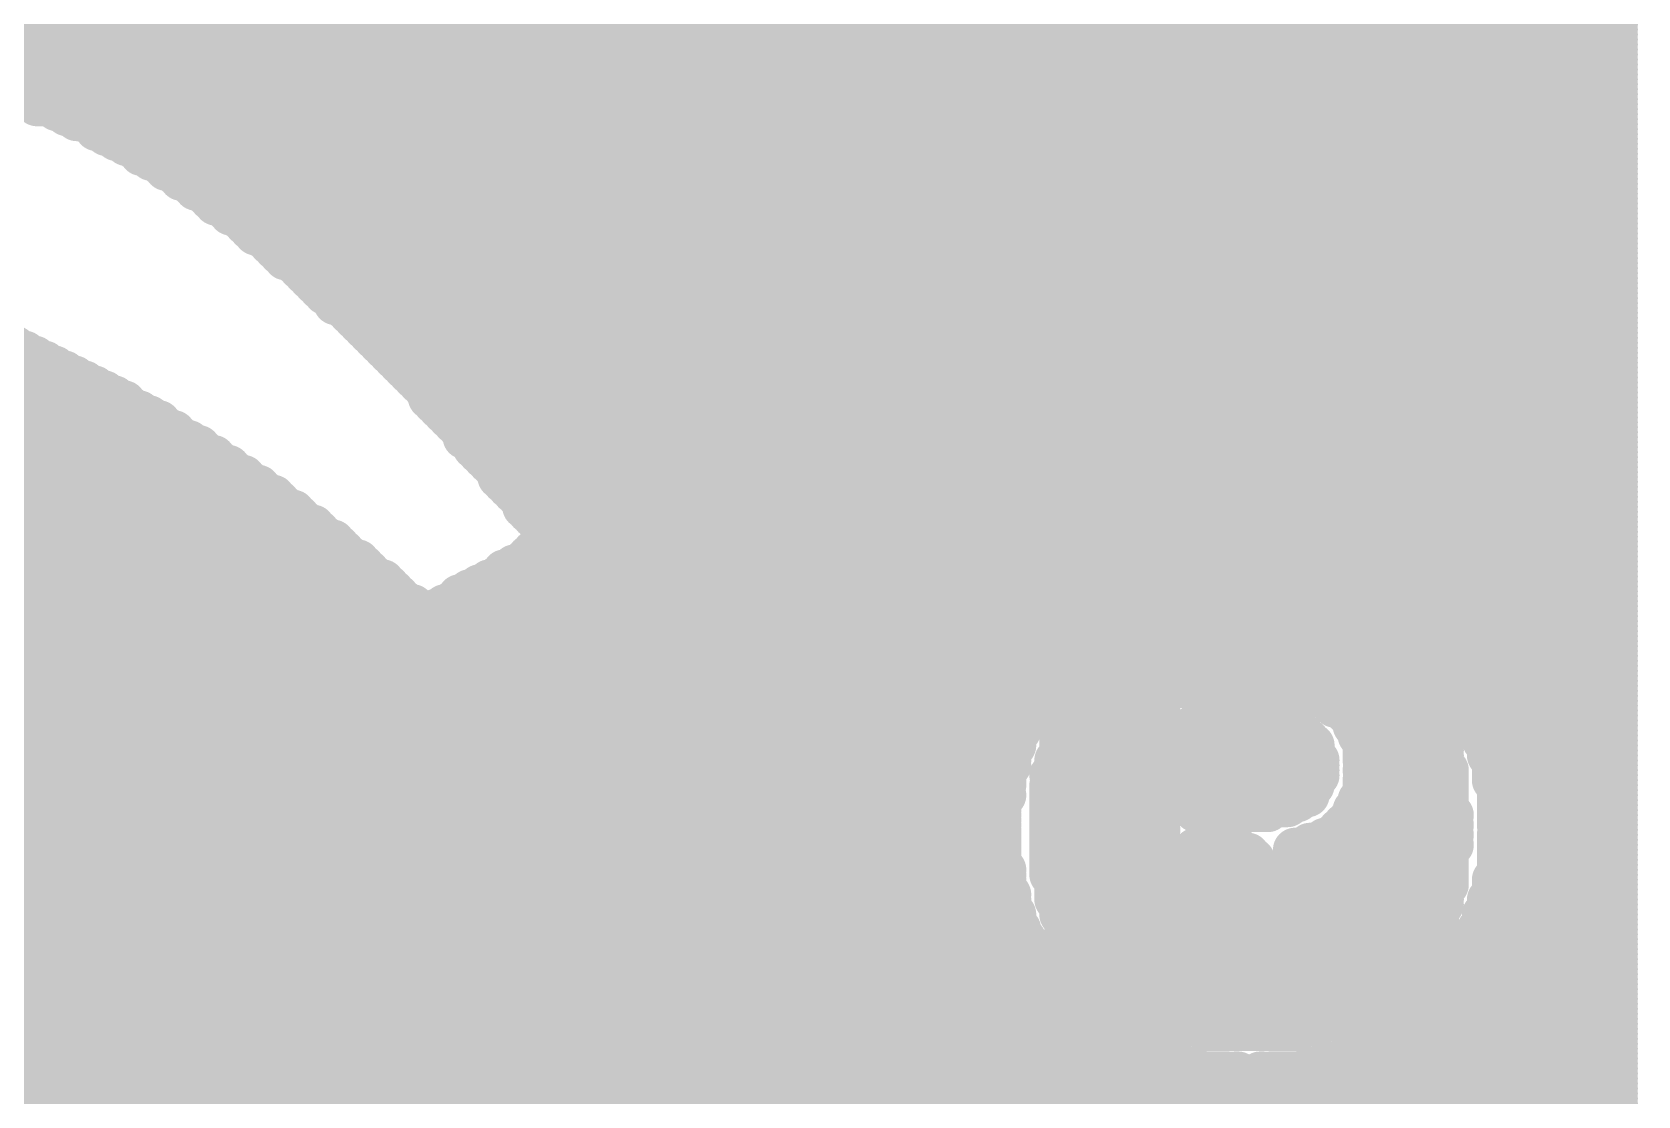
# Model space of a CAD drawing. Extents: x -305 to 3505, y -905 to 3905.
# Drawn here: x 2474.9 to 2547.6, y 2428.4 to 2476.6 of the extents above; entities that cross this region are included whole.
import ezdxf

# ---------------------------------------------------------------- set-up
doc = ezdxf.new("R2010")
doc.units = 0
doc.layers.add('2D_LINE_26', color=1, linetype='CONTINUOUS')

# ---------------------------------------------------------------- blocks, each defined once
blk = doc.blocks.new('SMOOTH_2')
at = {"const_width": 1}
blk.add_lwpolyline([(-0.5, 0, 1), (0.5, 0, 1)], format="xyb", close=True, dxfattribs=at)
blk = doc.blocks.new('DRAWING_23')
at = {"layer": '2D_LINE_26', "const_width": 2}
for points in [[(89.775, 145.35), (189.562, 145.35)], [(89.775, 145.125), (189.562, 145.125)], [(89.775, 144.9), (189.562, 144.9)], [(89.775, 144.675), (189.562, 144.675)], [(89.775, 144.45), (189.562, 144.45)], [(89.775, 144.225), (189.562, 144.225)], [(89.775, 144), (189.562, 144)], [(89.775, 143.775), (189.562, 143.775)], [(89.775, 143.55), (189.562, 143.55)], [(89.775, 143.1), (189.562, 143.1)], [(90, 143.325), (189.562, 143.325)], [(90, 142.875), (189.562, 142.875)], [(90, 142.65), (189.562, 142.65)], [(90, 142.425), (189.562, 142.425)], [(90, 142.2), (189.562, 142.2)], [(90, 141.975), (189.562, 141.975)], [(90, 141.75), (189.562, 141.75)], [(90, 141.525), (189.562, 141.525)], [(118.125, 141.3), (189.562, 141.3)], [(119.025, 141.075), (189.562, 141.075)], [(119.475, 140.85), (189.562, 140.85)], [(119.925, 140.625), (189.562, 140.625)], [(120.6, 140.4), (189.562, 140.4)], [(120.825, 140.175), (189.562, 140.175)], [(121.275, 139.95), (189.562, 139.95)], [(121.725, 139.725), (189.562, 139.725)], [(122.175, 139.5), (189.562, 139.5)], [(122.625, 139.275), (189.562, 139.275)], [(122.85, 139.05), (189.562, 139.05)], [(123.3, 138.825), (189.562, 138.825)], [(123.75, 138.6), (189.562, 138.6)], [(123.975, 138.375), (189.562, 138.375)], [(124.425, 138.15), (189.562, 138.15)], [(124.65, 137.925), (189.562, 137.925)], [(125.1, 137.7), (189.562, 137.7)], [(125.325, 137.475), (189.562, 137.475)], [(125.775, 137.25), (189.562, 137.25)], [(126, 137.025), (189.562, 137.025)], [(126.225, 136.8), (189.562, 136.8)], [(126.675, 136.575), (189.562, 136.575)], [(126.9, 136.35), (189.562, 136.35)], [(127.35, 136.125), (189.562, 136.125)], [(127.575, 135.9), (189.562, 135.9)], [(127.8, 135.675), (189.562, 135.675)], [(128.025, 135.45), (189.562, 135.45)], [(128.475, 135.225), (189.562, 135.225)], [(128.7, 135), (189.562, 135)], [(128.925, 134.775), (189.562, 134.775)], [(129.15, 134.55), (189.562, 134.55)], [(129.375, 134.325), (189.562, 134.325)], [(129.825, 134.1), (189.562, 134.1)], [(130.05, 133.875), (189.562, 133.875)], [(130.275, 133.65), (189.562, 133.65)], [(130.5, 133.425), (189.562, 133.425)], [(130.725, 133.2), (189.562, 133.2)], [(130.95, 132.975), (189.562, 132.975)], [(131.175, 132.75), (189.562, 132.75)], [(131.625, 132.525), (189.562, 132.525)], [(131.625, 132.3), (189.562, 132.3)], [(132.075, 132.075), (189.562, 132.075)], [(132.3, 131.85), (189.562, 131.85)], [(132.525, 131.625), (189.562, 131.625)], [(132.75, 131.4), (189.562, 131.4)], [(132.975, 131.175), (189.562, 131.175)], [(133.2, 130.95), (189.562, 130.95)], [(133.425, 130.725), (189.562, 130.725)], [(95.625, 130.275), (117.112, 130.275)], [(95.85, 130.05), (117.562, 130.05)], [(96.075, 129.825), (118.012, 129.825)], [(133.65, 130.5), (189.562, 130.5)], [(133.875, 130.275), (189.562, 130.275)], [(134.1, 130.05), (189.562, 130.05)], [(134.325, 129.825), (189.562, 129.825)], [(96.3, 129.6), (118.462, 129.6)], [(96.525, 129.375), (118.912, 129.375)], [(96.75, 129.15), (119.362, 129.15)], [(134.55, 129.6), (189.562, 129.6)], [(134.775, 129.375), (189.562, 129.375)], [(135, 129.15), (189.562, 129.15)], [(96.975, 128.925), (119.812, 128.925)], [(96.975, 128.7), (120.262, 128.7)], [(97.2, 128.475), (120.712, 128.475)], [(135.225, 128.925), (189.562, 128.925)], [(135.45, 128.7), (189.562, 128.7)], [(135.675, 128.475), (189.562, 128.475)], [(97.425, 128.25), (121.162, 128.25)], [(97.65, 128.025), (121.612, 128.025)], [(97.875, 127.8), (122.062, 127.8)], [(135.9, 128.25), (189.562, 128.25)], [(135.9, 128.025), (189.562, 128.025)], [(136.125, 127.8), (189.562, 127.8)], [(97.875, 127.575), (122.288, 127.575)], [(98.1, 127.35), (122.738, 127.35)], [(98.325, 127.125), (123.188, 127.125)], [(98.55, 126.9), (123.638, 126.9)], [(136.35, 127.575), (189.562, 127.575)], [(136.575, 127.35), (189.562, 127.35)], [(136.8, 127.125), (189.562, 127.125)], [(137.025, 126.9), (189.562, 126.9)], [(98.55, 126.675), (123.862, 126.675)], [(98.775, 126.45), (124.312, 126.45)], [(99, 126.225), (124.538, 126.225)], [(137.25, 126.675), (189.562, 126.675)], [(137.475, 126.45), (189.562, 126.45)], [(137.475, 126.225), (189.562, 126.225)], [(99.225, 126), (124.988, 126)], [(99.225, 125.775), (125.438, 125.775)], [(99.45, 125.55), (125.662, 125.55)], [(137.925, 126), (189.562, 126)], [(137.925, 125.775), (189.562, 125.775)], [(138.15, 125.55), (189.562, 125.55)], [(99.675, 125.325), (126.112, 125.325)], [(99.675, 125.1), (126.338, 125.1)], [(99.9, 124.875), (126.788, 124.875)], [(138.375, 125.325), (189.562, 125.325)], [(138.6, 125.1), (189.562, 125.1)], [(138.825, 124.875), (189.562, 124.875)], [(100.125, 124.65), (127.012, 124.65)], [(100.125, 124.425), (127.462, 124.425)], [(100.35, 124.2), (127.688, 124.2)], [(139.05, 124.65), (189.562, 124.65)], [(139.05, 124.425), (189.562, 124.425)], [(139.275, 124.2), (189.562, 124.2)], [(100.35, 123.975), (128.138, 123.975)], [(100.575, 123.75), (128.362, 123.75)], [(100.8, 123.525), (128.812, 123.525)], [(100.8, 123.3), (129.038, 123.3)], [(139.5, 123.975), (189.562, 123.975)], [(139.725, 123.75), (189.562, 123.75)], [(139.95, 123.525), (189.562, 123.525)], [(140.175, 123.3), (189.562, 123.3)], [(101.025, 123.075), (129.262, 123.075)], [(101.25, 122.85), (129.712, 122.85)], [(101.25, 122.625), (129.938, 122.625)], [(140.175, 123.075), (189.562, 123.075)], [(140.4, 122.85), (189.562, 122.85)], [(140.625, 122.625), (189.562, 122.625)], [(101.475, 122.4), (130.162, 122.4)], [(101.475, 122.175), (130.612, 122.175)], [(101.7, 121.95), (130.838, 121.95)], [(140.85, 122.4), (189.562, 122.4)], [(141.075, 122.175), (189.562, 122.175)], [(141.075, 121.95), (189.562, 121.95)], [(101.925, 121.725), (131.062, 121.725)], [(101.925, 121.5), (131.512, 121.5)], [(102.15, 121.275), (131.738, 121.275)], [(141.075, 121.275), (189.562, 121.275)], [(141.3, 121.725), (189.562, 121.725)], [(141.3, 121.5), (189.562, 121.5)], [(102.15, 121.05), (131.962, 121.05)], [(102.375, 120.825), (132.188, 120.825)], [(102.375, 120.6), (132.638, 120.6)], [(102.6, 120.375), (132.862, 120.375)], [(139.725, 120.375), (189.562, 120.375)], [(140.175, 120.6), (189.562, 120.6)], [(140.4, 120.825), (189.562, 120.825)], [(140.625, 121.05), (189.562, 121.05)], [(102.825, 120.15), (133.088, 120.15)], [(102.825, 119.925), (133.312, 119.925)], [(103.05, 119.7), (133.762, 119.7)], [(138.6, 119.7), (189.562, 119.7)], [(139.05, 119.925), (189.562, 119.925)], [(139.275, 120.15), (189.562, 120.15)], [(103.05, 119.475), (133.988, 119.475)], [(103.275, 119.25), (134.212, 119.25)], [(103.275, 119.025), (134.438, 119.025)], [(137.25, 119.025), (169.762, 119.025)], [(137.7, 119.25), (170.662, 119.25)], [(138.15, 119.475), (172.462, 119.475)], [(172.8, 119.475), (172.912, 119.475)], [(173.25, 119.475), (189.562, 119.475)], [(175.5, 119.25), (189.562, 119.25)], [(176.4, 119.025), (189.562, 119.025)], [(103.5, 118.8), (134.662, 118.8)], [(103.5, 118.575), (135.112, 118.575)], [(103.725, 118.35), (135.338, 118.35)], [(136.125, 118.35), (167.962, 118.35)], [(136.575, 118.575), (168.412, 118.575)], [(137.025, 118.8), (169.088, 118.8)], [(177.075, 118.8), (189.562, 118.8)], [(177.75, 118.575), (189.562, 118.575)], [(178.2, 118.35), (189.562, 118.35)], [(103.725, 118.125), (167.512, 118.125)], [(103.95, 117.9), (167.062, 117.9)], [(103.95, 117.675), (166.612, 117.675)], [(104.175, 117.45), (166.388, 117.45)], [(170.325, 117.45), (175.838, 117.45)], [(171.45, 117.675), (171.562, 117.675)], [(171.9, 117.675), (172.012, 117.675)], [(172.35, 117.675), (173.812, 117.675)], [(174.15, 117.675), (174.262, 117.675)], [(174.6, 117.675), (174.712, 117.675)], [(178.65, 118.125), (189.562, 118.125)], [(179.1, 117.9), (189.562, 117.9)], [(179.325, 117.675), (189.562, 117.675)], [(179.775, 117.45), (189.562, 117.45)], [(104.4, 117.225), (166.162, 117.225)], [(104.4, 117), (165.712, 117)], [(104.625, 116.775), (165.488, 116.775)], [(168.075, 116.775), (177.862, 116.775)], [(168.525, 117), (177.412, 117)], [(169.2, 117.225), (176.738, 117.225)], [(180, 117.225), (189.562, 117.225)], [(180.225, 117), (189.562, 117)], [(180.675, 116.775), (189.562, 116.775)], [(104.625, 116.55), (165.262, 116.55)], [(104.85, 116.325), (164.812, 116.325)], [(104.85, 116.1), (164.588, 116.1)], [(166.95, 116.1), (178.988, 116.1)], [(167.4, 116.325), (178.762, 116.325)], [(167.625, 116.55), (178.312, 116.55)], [(180.9, 116.55), (189.562, 116.55)], [(181.125, 116.325), (189.562, 116.325)], [(181.35, 116.1), (189.562, 116.1)], [(105.075, 115.875), (164.362, 115.875)], [(105.075, 115.65), (164.138, 115.65)], [(105.3, 115.425), (164.138, 115.425)], [(166.05, 115.425), (179.888, 115.425)], [(166.5, 115.65), (179.662, 115.65)], [(166.725, 115.875), (179.212, 115.875)], [(181.575, 115.875), (189.562, 115.875)], [(181.8, 115.65), (189.562, 115.65)], [(182.025, 115.425), (189.562, 115.425)], [(105.3, 115.2), (163.912, 115.2)], [(105.3, 114.975), (163.688, 114.975)], [(105.525, 114.75), (163.462, 114.75)], [(165.6, 114.75), (168.862, 114.75)], [(165.825, 114.975), (180.112, 114.975)], [(166.05, 115.2), (180.112, 115.2)], [(174.6, 114.75), (174.712, 114.75)], [(175.05, 114.75), (180.338, 114.75)], [(182.025, 115.2), (189.562, 115.2)], [(182.25, 114.975), (189.562, 114.975)], [(182.475, 114.75), (189.562, 114.75)], [(105.525, 114.525), (163.462, 114.525)], [(105.75, 114.3), (163.238, 114.3)], [(105.75, 114.075), (163.012, 114.075)], [(105.975, 113.85), (163.012, 113.85)], [(165.15, 114.075), (168.638, 114.075)], [(165.15, 113.85), (168.862, 113.85)], [(165.375, 114.525), (168.638, 114.525)], [(165.375, 114.3), (168.862, 114.3)], [(175.95, 114.525), (180.562, 114.525)], [(176.625, 114.3), (180.788, 114.3)], [(176.85, 114.075), (180.788, 114.075)], [(177.3, 113.85), (181.012, 113.85)], [(182.7, 114.525), (189.562, 114.525)], [(182.7, 114.3), (189.562, 114.3)], [(182.925, 114.075), (189.562, 114.075)], [(182.925, 113.85), (189.562, 113.85)], [(105.975, 113.625), (162.788, 113.625)], [(106.2, 113.4), (162.788, 113.4)], [(106.2, 113.175), (162.562, 113.175)], [(164.7, 113.175), (168.638, 113.175)], [(164.925, 113.625), (168.638, 113.625)], [(164.925, 113.4), (168.862, 113.4)], [(170.55, 113.175), (174.262, 113.175)], [(177.525, 113.625), (181.012, 113.625)], [(177.75, 113.4), (181.238, 113.4)], [(177.75, 113.175), (181.238, 113.175)], [(183.15, 113.625), (189.562, 113.625)], [(183.15, 113.4), (189.562, 113.4)], [(183.375, 113.175), (189.562, 113.175)], [(106.425, 112.95), (162.562, 112.95)], [(106.425, 112.725), (162.338, 112.725)], [(106.65, 112.5), (162.338, 112.5)], [(164.475, 112.725), (168.638, 112.725)], [(164.475, 112.5), (168.862, 112.5)], [(164.7, 112.95), (168.862, 112.95)], [(170.55, 112.95), (175.162, 112.95)], [(170.55, 112.725), (175.388, 112.725)], [(170.55, 112.5), (175.612, 112.5)], [(177.975, 112.95), (181.238, 112.95)], [(177.975, 112.725), (181.462, 112.725)], [(178.2, 112.5), (181.462, 112.5)], [(183.375, 112.95), (189.562, 112.95)], [(183.6, 112.725), (189.562, 112.725)], [(183.6, 112.5), (189.562, 112.5)], [(106.65, 112.275), (162.338, 112.275)], [(106.875, 112.05), (162.112, 112.05)], [(106.875, 111.825), (162.112, 111.825)], [(164.475, 112.275), (168.638, 112.275)], [(164.475, 112.05), (168.862, 112.05)], [(164.475, 111.825), (168.638, 111.825)], [(170.55, 112.275), (175.838, 112.275)], [(170.55, 112.05), (175.838, 112.05)], [(170.55, 111.825), (175.838, 111.825)], [(178.2, 112.275), (181.462, 112.275)], [(178.2, 112.05), (181.688, 112.05)], [(178.2, 111.825), (181.688, 111.825)], [(183.825, 112.275), (189.562, 112.275)], [(183.825, 112.05), (189.562, 112.05)], [(183.825, 111.825), (189.562, 111.825)], [(107.1, 111.6), (162.112, 111.6)], [(107.1, 111.375), (162.112, 111.375)], [(107.1, 111.15), (161.888, 111.15)], [(107.325, 110.925), (161.888, 110.925)], [(164.025, 110.925), (168.638, 110.925)], [(164.25, 111.6), (168.862, 111.6)], [(164.25, 111.375), (168.638, 111.375)], [(164.25, 111.15), (168.862, 111.15)], [(170.55, 111.6), (176.062, 111.6)], [(170.55, 111.375), (176.062, 111.375)], [(170.55, 111.15), (176.062, 111.15)], [(170.55, 110.925), (176.062, 110.925)], [(178.2, 111.6), (181.688, 111.6)], [(178.2, 111.15), (181.912, 111.15)], [(178.425, 111.375), (181.688, 111.375)], [(178.425, 110.925), (181.912, 110.925)], [(184.05, 111.6), (189.562, 111.6)], [(184.05, 111.375), (189.562, 111.375)], [(184.05, 111.15), (189.562, 111.15)], [(184.05, 110.925), (189.562, 110.925)], [(107.325, 110.7), (161.888, 110.7)], [(107.55, 110.475), (161.888, 110.475)], [(107.55, 110.25), (161.662, 110.25)], [(164.025, 110.475), (168.638, 110.475)], [(164.025, 110.25), (168.862, 110.25)], [(164.25, 110.7), (168.862, 110.7)], [(170.55, 110.7), (175.838, 110.7)], [(170.55, 110.475), (175.838, 110.475)], [(170.55, 110.25), (175.612, 110.25)], [(178.2, 110.7), (181.912, 110.7)], [(178.2, 110.475), (181.912, 110.475)], [(178.2, 110.25), (181.912, 110.25)], [(184.05, 110.7), (189.562, 110.7)], [(184.275, 110.475), (189.562, 110.475)], [(184.275, 110.25), (189.562, 110.25)], [(107.775, 110.025), (161.888, 110.025)], [(107.775, 109.8), (161.662, 109.8)], [(108, 109.575), (161.662, 109.575)], [(164.025, 110.025), (168.638, 110.025)], [(164.025, 109.8), (168.862, 109.8)], [(164.025, 109.575), (168.638, 109.575)], [(170.55, 110.025), (175.612, 110.025)], [(170.55, 109.8), (175.162, 109.8)], [(170.55, 109.575), (174.712, 109.575)], [(177.975, 109.8), (181.912, 109.8)], [(177.975, 109.575), (181.912, 109.575)], [(178.2, 110.025), (181.912, 110.025)], [(184.275, 110.025), (189.562, 110.025)], [(184.275, 109.8), (189.562, 109.8)], [(184.275, 109.575), (189.562, 109.575)], [(108, 109.35), (161.662, 109.35)], [(108, 109.125), (161.662, 109.125)], [(108.225, 108.9), (161.662, 108.9)], [(164.025, 109.35), (168.862, 109.35)], [(164.025, 109.125), (168.638, 109.125)], [(164.025, 108.9), (168.862, 108.9)], [(170.55, 109.35), (173.812, 109.35)], [(177.525, 108.9), (181.912, 108.9)], [(177.75, 109.35), (181.912, 109.35)], [(177.75, 109.125), (182.138, 109.125)], [(184.275, 109.35), (189.562, 109.35)], [(184.275, 109.125), (189.562, 109.125)], [(184.275, 108.9), (189.562, 108.9)], [(108.225, 108.675), (161.662, 108.675)], [(108.45, 108.45), (161.662, 108.45)], [(108.45, 108.225), (161.662, 108.225)], [(108.675, 108), (161.662, 108)], [(164.025, 108.675), (168.638, 108.675)], [(164.025, 108.45), (168.862, 108.45)], [(164.025, 108.225), (168.638, 108.225)], [(164.025, 108), (168.862, 108)], [(176.4, 108), (181.912, 108)], [(176.85, 108.225), (182.138, 108.225)], [(177.075, 108.45), (181.912, 108.45)], [(177.3, 108.675), (182.138, 108.675)], [(184.275, 108.675), (189.562, 108.675)], [(184.275, 108.225), (189.562, 108.225)], [(184.275, 108), (189.562, 108)], [(184.5, 108.45), (189.562, 108.45)], [(108.675, 107.775), (161.662, 107.775)], [(108.675, 107.55), (161.662, 107.55)], [(108.9, 107.325), (161.662, 107.325)], [(164.025, 107.775), (168.638, 107.775)], [(164.025, 107.55), (168.862, 107.55)], [(164.025, 107.325), (168.638, 107.325)], [(170.55, 107.55), (170.662, 107.55)], [(170.55, 107.325), (172.912, 107.325)], [(171, 107.55), (171.112, 107.55)], [(171.45, 107.55), (171.562, 107.55)], [(171.9, 107.55), (172.012, 107.55)], [(172.35, 107.55), (172.462, 107.55)], [(175.05, 107.55), (181.912, 107.55)], [(175.05, 107.325), (181.912, 107.325)], [(175.725, 107.775), (182.138, 107.775)], [(184.275, 107.775), (189.562, 107.775)], [(184.275, 107.55), (189.562, 107.55)], [(184.275, 107.325), (189.562, 107.325)], [(108.9, 107.1), (161.662, 107.1)], [(109.125, 106.875), (161.662, 106.875)], [(109.125, 106.65), (161.888, 106.65)], [(164.025, 107.1), (168.862, 107.1)], [(164.025, 106.875), (168.638, 106.875)], [(164.025, 106.65), (168.862, 106.65)], [(170.55, 107.1), (173.138, 107.1)], [(170.55, 106.875), (173.138, 106.875)], [(170.55, 106.65), (173.362, 106.65)], [(175.275, 107.1), (181.912, 107.1)], [(175.275, 106.875), (181.912, 106.875)], [(175.5, 106.65), (181.912, 106.65)], [(184.275, 107.1), (189.562, 107.1)], [(184.275, 106.875), (189.562, 106.875)], [(184.275, 106.65), (189.562, 106.65)], [(109.125, 106.425), (161.888, 106.425)], [(109.35, 106.2), (161.888, 106.2)], [(109.35, 105.975), (161.888, 105.975)], [(164.025, 106.425), (168.638, 106.425)], [(164.25, 106.2), (168.862, 106.2)], [(164.25, 105.975), (168.638, 105.975)], [(170.55, 106.425), (173.588, 106.425)], [(170.55, 106.2), (173.588, 106.2)], [(170.55, 105.975), (173.812, 105.975)], [(175.725, 106.425), (181.912, 106.425)], [(175.725, 106.2), (181.912, 106.2)], [(175.95, 105.975), (181.912, 105.975)], [(184.05, 106.2), (189.562, 106.2)], [(184.05, 105.975), (189.562, 105.975)], [(184.275, 106.425), (189.562, 106.425)], [(109.575, 105.75), (161.888, 105.75)], [(109.575, 105.525), (162.112, 105.525)], [(109.575, 105.3), (162.112, 105.3)], [(164.25, 105.75), (168.862, 105.75)], [(164.25, 105.525), (168.638, 105.525)], [(164.25, 105.3), (168.862, 105.3)], [(170.55, 105.75), (174.038, 105.75)], [(170.55, 105.525), (174.038, 105.525)], [(170.55, 105.3), (174.262, 105.3)], [(176.175, 105.75), (181.688, 105.75)], [(176.175, 105.525), (181.688, 105.525)], [(176.4, 105.3), (181.688, 105.3)], [(183.825, 105.3), (189.562, 105.3)], [(184.05, 105.75), (189.562, 105.75)], [(184.05, 105.525), (189.562, 105.525)], [(109.8, 105.075), (162.112, 105.075)], [(109.8, 104.85), (162.112, 104.85)], [(110.025, 104.625), (162.338, 104.625)], [(110.025, 104.4), (162.338, 104.4)], [(164.475, 105.075), (168.638, 105.075)], [(164.475, 104.85), (168.862, 104.85)], [(164.475, 104.625), (168.638, 104.625)], [(164.7, 104.4), (168.862, 104.4)], [(170.55, 105.075), (174.488, 105.075)], [(170.55, 104.85), (174.488, 104.85)], [(170.55, 104.625), (174.712, 104.625)], [(170.55, 104.4), (174.938, 104.4)], [(176.625, 105.075), (181.688, 105.075)], [(176.625, 104.85), (181.462, 104.85)], [(176.85, 104.625), (181.462, 104.625)], [(177.075, 104.4), (181.462, 104.4)], [(183.6, 104.625), (189.562, 104.625)], [(183.6, 104.4), (189.562, 104.4)], [(183.825, 105.075), (189.562, 105.075)], [(183.825, 104.85), (189.562, 104.85)], [(107.325, 103.725), (162.562, 103.725)], [(110.025, 103.95), (162.562, 103.95)], [(110.25, 104.175), (162.338, 104.175)], [(164.7, 104.175), (168.638, 104.175)], [(164.7, 103.95), (168.862, 103.95)], [(164.925, 103.725), (168.638, 103.725)], [(170.55, 104.175), (174.938, 104.175)], [(170.55, 103.95), (175.162, 103.95)], [(170.55, 103.725), (175.388, 103.725)], [(177.075, 104.175), (181.238, 104.175)], [(177.3, 103.95), (181.238, 103.95)], [(177.525, 103.725), (181.012, 103.725)], [(183.375, 103.95), (189.562, 103.95)], [(183.375, 103.725), (189.562, 103.725)], [(183.6, 104.175), (189.562, 104.175)], [(72, 103.5), (162.788, 103.5)], [(72, 103.275), (162.788, 103.275)], [(72, 103.05), (163.012, 103.05)], [(164.925, 103.5), (168.862, 103.5)], [(165.15, 103.275), (168.638, 103.275)], [(165.15, 103.05), (168.862, 103.05)], [(170.55, 103.5), (175.388, 103.5)], [(170.55, 103.275), (175.612, 103.275)], [(170.55, 103.05), (175.838, 103.05)], [(177.525, 103.5), (181.012, 103.5)], [(177.75, 103.275), (181.012, 103.275)], [(177.975, 103.05), (180.788, 103.05)], [(182.925, 103.05), (189.562, 103.05)], [(183.15, 103.5), (189.562, 103.5)], [(183.15, 103.275), (189.562, 103.275)], [(72, 102.825), (163.012, 102.825)], [(72, 102.6), (163.238, 102.6)], [(72, 102.375), (163.462, 102.375)], [(165.375, 102.825), (168.638, 102.825)], [(165.6, 102.6), (168.862, 102.6)], [(165.6, 102.375), (168.638, 102.375)], [(170.55, 102.825), (175.838, 102.825)], [(170.55, 102.6), (176.062, 102.6)], [(170.55, 102.375), (176.288, 102.375)], [(178.2, 102.825), (180.788, 102.825)], [(178.2, 102.6), (180.562, 102.6)], [(178.425, 102.375), (180.338, 102.375)], [(182.7, 102.6), (189.562, 102.6)], [(182.7, 102.375), (189.562, 102.375)], [(182.925, 102.825), (189.562, 102.825)], [(72, 102.15), (163.462, 102.15)], [(72, 101.925), (163.688, 101.925)], [(72, 101.7), (163.912, 101.7)], [(72, 101.475), (164.138, 101.475)], [(165.825, 102.15), (180.112, 102.15)], [(166.05, 101.925), (179.888, 101.925)], [(166.05, 101.7), (179.888, 101.7)], [(166.5, 101.475), (179.662, 101.475)], [(182.025, 101.7), (189.562, 101.7)], [(182.025, 101.475), (189.562, 101.475)], [(182.25, 101.925), (189.562, 101.925)], [(182.475, 102.15), (189.562, 102.15)], [(71.775, 101.25), (164.138, 101.25)], [(71.775, 101.025), (164.362, 101.025)], [(71.775, 100.8), (164.588, 100.8)], [(166.725, 101.25), (179.212, 101.25)], [(166.95, 101.025), (178.988, 101.025)], [(167.175, 100.8), (178.762, 100.8)], [(181.35, 100.8), (189.562, 100.8)], [(181.575, 101.025), (189.562, 101.025)], [(181.8, 101.25), (189.562, 101.25)], [(71.325, 100.125), (165.488, 100.125)], [(71.55, 100.35), (165.038, 100.35)], [(71.775, 100.575), (164.812, 100.575)], [(167.625, 100.575), (178.538, 100.575)], [(168.075, 100.35), (178.088, 100.35)], [(168.525, 100.125), (177.412, 100.125)], [(180.675, 100.125), (189.562, 100.125)], [(180.9, 100.35), (189.562, 100.35)], [(181.125, 100.575), (189.562, 100.575)], [(-36.45, 99.45), (166.162, 99.45)], [(66.375, 99.675), (165.938, 99.675)], [(70.425, 99.9), (165.712, 99.9)], [(168.975, 99.9), (176.962, 99.9)], [(169.875, 99.675), (176.062, 99.675)], [(171, 99.45), (175.162, 99.45)], [(179.775, 99.45), (189.562, 99.45)], [(180, 99.675), (189.562, 99.675)], [(180.45, 99.9), (189.562, 99.9)], [(-36.45, 99.225), (166.612, 99.225)], [(-36.45, 99), (167.062, 99)], [(-36.45, 98.775), (167.288, 98.775)], [(-36.45, 98.55), (167.962, 98.55)], [(178.2, 98.55), (189.562, 98.55)], [(178.65, 98.775), (189.562, 98.775)], [(179.1, 99), (189.562, 99)], [(179.55, 99.225), (189.562, 99.225)], [(-36.45, 98.325), (168.412, 98.325)], [(-36.45, 98.1), (168.862, 98.1)], [(-36.45, 97.875), (169.762, 97.875)], [(176.4, 97.875), (189.562, 97.875)], [(177.3, 98.1), (189.562, 98.1)], [(177.75, 98.325), (189.562, 98.325)], [(-36.45, 97.65), (170.438, 97.65)], [(-36.45, 97.425), (172.012, 97.425)], [(-36.45, 97.2), (189.562, 97.2)], [(172.35, 97.425), (172.462, 97.425)], [(173.475, 97.425), (173.588, 97.425)], [(173.925, 97.425), (189.562, 97.425)], [(175.725, 97.65), (189.562, 97.65)], [(-36.45, 96.975), (189.562, 96.975)], [(-36.45, 96.75), (189.562, 96.75)], [(-36.45, 96.525), (189.562, 96.525)], [(-36.45, 96.3), (189.562, 96.3)], [(-36.45, 96.075), (189.562, 96.075)], [(-36.45, 95.85), (189.562, 95.85)], [(-36.45, 95.625), (189.562, 95.625)]]:
    blk.add_lwpolyline(points, dxfattribs=at)
at = {"layer": '2D_LINE_26'}
for p in [(189.562, 145.35), (189.562, 145.125), (189.562, 144.9), (189.562, 144.675), (189.562, 144.45), (189.562, 144.225), (189.562, 144), (189.562, 143.775), (189.562, 143.55), (189.562, 143.325), (189.562, 143.1), (189.562, 142.875), (189.562, 142.65), (189.562, 142.425), (189.562, 142.2), (189.562, 141.975), (189.562, 141.75), (189.562, 141.525), (118.125, 141.3), (119.025, 141.075), (119.475, 140.85), (189.562, 141.3), (189.562, 141.075), (189.562, 140.85), (119.925, 140.625), (120.6, 140.4), (120.825, 140.175), (189.562, 140.625), (189.562, 140.4), (189.562, 140.175), (121.275, 139.95), (121.725, 139.725), (122.175, 139.5), (122.625, 139.275), (189.562, 139.95), (189.562, 139.725), (189.562, 139.5), (189.562, 139.275), (122.85, 139.05), (123.3, 138.825), (123.75, 138.6), (189.562, 139.05), (189.562, 138.825), (189.562, 138.6), (123.975, 138.375), (124.425, 138.15), (124.65, 137.925), (189.562, 138.375), (189.562, 138.15), (189.562, 137.925), (125.1, 137.7), (125.325, 137.475), (125.775, 137.25), (189.562, 137.7), (189.562, 137.475), (189.562, 137.25), (126, 137.025), (126.225, 136.8), (126.675, 136.575), (126.9, 136.35), (189.562, 137.025), (189.562, 136.8), (189.562, 136.575), (189.562, 136.35), (127.35, 136.125), (127.575, 135.9), (127.8, 135.675), (189.562, 136.125), (189.562, 135.9), (189.562, 135.675), (128.025, 135.45), (128.475, 135.225), (128.7, 135), (189.562, 135.45), (189.562, 135.225), (189.562, 135), (128.925, 134.775), (129.15, 134.55), (129.375, 134.325), (189.562, 134.775), (189.562, 134.55), (189.562, 134.325), (129.825, 134.1), (130.05, 133.875), (130.275, 133.65), (189.562, 134.1), (189.562, 133.875), (189.562, 133.65), (130.5, 133.425), (130.725, 133.2), (130.95, 132.975), (131.175, 132.75), (189.562, 133.425), (189.562, 133.2), (189.562, 132.975), (189.562, 132.75), (131.625, 132.525), (131.625, 132.3), (132.075, 132.075), (189.562, 132.525), (189.562, 132.3), (189.562, 132.075), (132.3, 131.85), (132.525, 131.625), (132.75, 131.4), (189.562, 131.85), (189.562, 131.625), (189.562, 131.4), (132.975, 131.175), (133.2, 130.95), (133.425, 130.725), (189.562, 131.175), (189.562, 130.95), (189.562, 130.725), (117.112, 130.275), (117.562, 130.05), (118.012, 129.825), (133.65, 130.5), (133.875, 130.275), (134.1, 130.05), (134.325, 129.825), (189.562, 130.5), (189.562, 130.275), (189.562, 130.05), (189.562, 129.825), (118.462, 129.6), (118.912, 129.375), (119.362, 129.15), (134.55, 129.6), (134.775, 129.375), (135, 129.15), (189.562, 129.6), (189.562, 129.375), (189.562, 129.15), (119.812, 128.925), (120.262, 128.7), (120.712, 128.475), (135.225, 128.925), (135.45, 128.7), (135.675, 128.475), (189.562, 128.925), (189.562, 128.7), (189.562, 128.475), (121.162, 128.25), (121.612, 128.025), (122.062, 127.8), (135.9, 128.25), (135.9, 128.025), (136.125, 127.8), (189.562, 128.25), (189.562, 128.025), (189.562, 127.8), (122.288, 127.575), (122.738, 127.35), (123.188, 127.125), (123.638, 126.9), (136.35, 127.575), (136.575, 127.35), (136.8, 127.125), (137.025, 126.9), (189.562, 127.575), (189.562, 127.35), (189.562, 127.125), (189.562, 126.9), (123.862, 126.675), (124.312, 126.45), (124.538, 126.225), (137.25, 126.675), (137.475, 126.45), (137.475, 126.225), (189.562, 126.675), (189.562, 126.45), (189.562, 126.225), (124.988, 126), (125.438, 125.775), (125.662, 125.55), (137.925, 126), (137.925, 125.775), (138.15, 125.55), (189.562, 126), (189.562, 125.775), (189.562, 125.55), (126.112, 125.325), (126.338, 125.1), (126.788, 124.875), (138.375, 125.325), (138.6, 125.1), (138.825, 124.875), (189.562, 125.325), (189.562, 125.1), (189.562, 124.875), (127.012, 124.65), (127.462, 124.425), (127.688, 124.2), (139.05, 124.65), (139.05, 124.425), (139.275, 124.2), (189.562, 124.65), (189.562, 124.425), (189.562, 124.2), (128.138, 123.975), (128.362, 123.75), (128.812, 123.525), (129.038, 123.3), (139.5, 123.975), (139.725, 123.75), (139.95, 123.525), (140.175, 123.3), (189.562, 123.975), (189.562, 123.75), (189.562, 123.525), (189.562, 123.3), (129.262, 123.075), (129.712, 122.85), (129.938, 122.625), (140.175, 123.075), (140.4, 122.85), (140.625, 122.625), (189.562, 123.075), (189.562, 122.85), (189.562, 122.625), (130.162, 122.4), (130.612, 122.175), (130.838, 121.95), (140.85, 122.4), (141.075, 122.175), (141.075, 121.95), (189.562, 122.4), (189.562, 122.175), (189.562, 121.95), (131.062, 121.725), (131.512, 121.5), (131.738, 121.275), (141.075, 121.275), (141.3, 121.725), (141.3, 121.5), (189.562, 121.725), (189.562, 121.5), (189.562, 121.275), (131.962, 121.05), (132.188, 120.825), (132.638, 120.6), (132.862, 120.375), (139.725, 120.375), (140.175, 120.6), (140.4, 120.825), (140.625, 121.05), (189.562, 121.05), (189.562, 120.825), (189.562, 120.6), (189.562, 120.375), (133.088, 120.15), (133.312, 119.925), (133.762, 119.7), (138.6, 119.7), (139.05, 119.925), (139.275, 120.15), (189.562, 120.15), (189.562, 119.925), (189.562, 119.7), (133.988, 119.475), (134.212, 119.25), (134.438, 119.025), (137.25, 119.025), (137.7, 119.25), (138.15, 119.475), (169.762, 119.025), (170.662, 119.25), (172.462, 119.475), (172.8, 119.475), (172.912, 119.475), (173.25, 119.475), (175.5, 119.25), (176.4, 119.025), (189.562, 119.475), (189.562, 119.25), (189.562, 119.025), (134.662, 118.8), (135.112, 118.575), (135.338, 118.35), (136.125, 118.35), (136.575, 118.575), (137.025, 118.8), (167.962, 118.35), (168.412, 118.575), (169.088, 118.8), (177.075, 118.8), (177.75, 118.575), (178.2, 118.35), (189.562, 118.8), (189.562, 118.575), (189.562, 118.35), (166.388, 117.45), (166.612, 117.675), (167.062, 117.9), (167.512, 118.125), (170.325, 117.45), (171.45, 117.675), (171.562, 117.675), (171.9, 117.675), (172.012, 117.675), (172.35, 117.675), (173.812, 117.675), (174.15, 117.675), (174.262, 117.675), (174.6, 117.675), (174.712, 117.675), (175.838, 117.45), (178.65, 118.125), (179.1, 117.9), (179.325, 117.675), (179.775, 117.45), (189.562, 118.125), (189.562, 117.9), (189.562, 117.675), (189.562, 117.45), (165.488, 116.775), (165.712, 117), (166.162, 117.225), (168.075, 116.775), (168.525, 117), (169.2, 117.225), (176.738, 117.225), (177.412, 117), (177.862, 116.775), (180, 117.225), (180.225, 117), (180.675, 116.775), (189.562, 117.225), (189.562, 117), (189.562, 116.775), (164.588, 116.1), (164.812, 116.325), (165.262, 116.55), (166.95, 116.1), (167.4, 116.325), (167.625, 116.55), (178.312, 116.55), (178.762, 116.325), (178.988, 116.1), (180.9, 116.55), (181.125, 116.325), (181.35, 116.1), (189.562, 116.55), (189.562, 116.325), (189.562, 116.1), (164.138, 115.65), (164.138, 115.425), (164.362, 115.875), (166.05, 115.425), (166.5, 115.65), (166.725, 115.875), (179.212, 115.875), (179.662, 115.65), (179.888, 115.425), (181.575, 115.875), (181.8, 115.65), (182.025, 115.425), (189.562, 115.875), (189.562, 115.65), (189.562, 115.425), (163.462, 114.75), (163.688, 114.975), (163.912, 115.2), (165.6, 114.75), (165.825, 114.975), (166.05, 115.2), (168.862, 114.75), (174.6, 114.75), (174.712, 114.75), (175.05, 114.75), (180.112, 115.2), (180.112, 114.975), (180.338, 114.75), (182.025, 115.2), (182.25, 114.975), (182.475, 114.75), (189.562, 115.2), (189.562, 114.975), (189.562, 114.75), (163.012, 114.075), (163.012, 113.85), (163.238, 114.3), (163.462, 114.525), (165.15, 114.075), (165.15, 113.85), (165.375, 114.525), (165.375, 114.3), (168.638, 114.525), (168.638, 114.075), (168.862, 114.3), (168.862, 113.85), (175.95, 114.525), (176.625, 114.3), (176.85, 114.075), (177.3, 113.85), (180.562, 114.525), (180.788, 114.3), (180.788, 114.075), (181.012, 113.85), (182.7, 114.525), (182.7, 114.3), (182.925, 114.075), (182.925, 113.85), (189.562, 114.525), (189.562, 114.3), (189.562, 114.075), (189.562, 113.85), (162.562, 113.175), (162.788, 113.625), (162.788, 113.4), (164.7, 113.175), (164.925, 113.625), (164.925, 113.4), (168.638, 113.625), (168.638, 113.175), (168.862, 113.4), (170.55, 113.175), (174.262, 113.175), (177.525, 113.625), (177.75, 113.4), (177.75, 113.175), (181.012, 113.625), (181.238, 113.4), (181.238, 113.175), (183.15, 113.625), (183.15, 113.4), (183.375, 113.175), (189.562, 113.625), (189.562, 113.4), (189.562, 113.175), (162.338, 112.725), (162.338, 112.5), (162.562, 112.95), (164.475, 112.725), (164.475, 112.5), (164.7, 112.95), (168.638, 112.725), (168.862, 112.95), (168.862, 112.5), (170.55, 112.95), (170.55, 112.725), (170.55, 112.5), (175.162, 112.95), (175.388, 112.725), (175.612, 112.5), (177.975, 112.95), (177.975, 112.725), (178.2, 112.5), (181.238, 112.95), (181.462, 112.725), (181.462, 112.5), (183.375, 112.95), (183.6, 112.725), (183.6, 112.5), (189.562, 112.95), (189.562, 112.725), (189.562, 112.5), (162.112, 112.05), (162.112, 111.825), (162.338, 112.275), (164.475, 112.275), (164.475, 112.05), (164.475, 111.825), (168.638, 112.275), (168.638, 111.825), (168.862, 112.05), (170.55, 112.275), (170.55, 112.05), (170.55, 111.825), (175.838, 112.275), (175.838, 112.05), (175.838, 111.825), (178.2, 112.275), (178.2, 112.05), (178.2, 111.825), (181.462, 112.275), (181.688, 112.05), (181.688, 111.825), (183.825, 112.275), (183.825, 112.05), (183.825, 111.825), (189.562, 112.275), (189.562, 112.05), (189.562, 111.825), (161.888, 111.15), (161.888, 110.925), (162.112, 111.6), (162.112, 111.375), (164.025, 110.925), (164.25, 111.6), (164.25, 111.375), (164.25, 111.15), (168.638, 111.375), (168.638, 110.925), (168.862, 111.6), (168.862, 111.15), (170.55, 111.6), (170.55, 111.375), (170.55, 111.15), (170.55, 110.925), (176.062, 111.6), (176.062, 111.375), (176.062, 111.15), (176.062, 110.925), (178.2, 111.6), (178.2, 111.15), (178.425, 111.375), (178.425, 110.925), (181.688, 111.6), (181.688, 111.375), (181.912, 111.15), (181.912, 110.925), (184.05, 111.6), (184.05, 111.375), (184.05, 111.15), (184.05, 110.925), (189.562, 111.6), (189.562, 111.375), (189.562, 111.15), (189.562, 110.925), (161.662, 110.25), (161.888, 110.7), (161.888, 110.475), (164.025, 110.475), (164.025, 110.25), (164.25, 110.7), (168.638, 110.475), (168.862, 110.7), (168.862, 110.25), (170.55, 110.7), (170.55, 110.475), (170.55, 110.25), (175.612, 110.25), (175.838, 110.7), (175.838, 110.475), (178.2, 110.7), (178.2, 110.475), (178.2, 110.25), (181.912, 110.7), (181.912, 110.475), (181.912, 110.25), (184.05, 110.7), (184.275, 110.475), (184.275, 110.25), (189.562, 110.7), (189.562, 110.475), (189.562, 110.25), (161.662, 109.8), (161.662, 109.575), (161.888, 110.025), (164.025, 110.025), (164.025, 109.8), (164.025, 109.575), (168.638, 110.025), (168.638, 109.575), (168.862, 109.8), (170.55, 110.025), (170.55, 109.8), (170.55, 109.575), (174.712, 109.575), (175.162, 109.8), (175.612, 110.025), (177.975, 109.8), (177.975, 109.575), (178.2, 110.025), (181.912, 110.025), (181.912, 109.8), (181.912, 109.575), (184.275, 110.025), (184.275, 109.8), (184.275, 109.575), (189.562, 110.025), (189.562, 109.8), (189.562, 109.575), (161.662, 109.35), (161.662, 109.125), (161.662, 108.9), (164.025, 109.35), (164.025, 109.125), (164.025, 108.9), (168.638, 109.125), (168.862, 109.35), (168.862, 108.9), (170.55, 109.35), (173.812, 109.35), (177.525, 108.9), (177.75, 109.35), (177.75, 109.125), (181.912, 109.35), (181.912, 108.9), (182.138, 109.125), (184.275, 109.35), (184.275, 109.125), (184.275, 108.9), (189.562, 109.35), (189.562, 109.125), (189.562, 108.9), (161.662, 108.675), (161.662, 108.45), (161.662, 108.225), (161.662, 108), (164.025, 108.675), (164.025, 108.45), (164.025, 108.225), (164.025, 108), (168.638, 108.675), (168.638, 108.225), (168.862, 108.45), (168.862, 108), (176.4, 108), (176.85, 108.225), (177.075, 108.45), (177.3, 108.675), (181.912, 108.45), (181.912, 108), (182.138, 108.675), (182.138, 108.225), (184.275, 108.675), (184.275, 108.225), (184.275, 108), (184.5, 108.45), (189.562, 108.675), (189.562, 108.45), (189.562, 108.225), (189.562, 108), (161.662, 107.775), (161.662, 107.55), (161.662, 107.325), (164.025, 107.775), (164.025, 107.55), (164.025, 107.325), (168.638, 107.775), (168.638, 107.325), (168.862, 107.55), (170.55, 107.55), (170.55, 107.325), (170.662, 107.55), (171, 107.55), (171.112, 107.55), (171.45, 107.55), (171.562, 107.55), (171.9, 107.55), (172.012, 107.55), (172.35, 107.55), (172.462, 107.55), (172.912, 107.325), (175.05, 107.55), (175.05, 107.325), (175.725, 107.775), (181.912, 107.55), (181.912, 107.325), (182.138, 107.775), (184.275, 107.775), (184.275, 107.55), (184.275, 107.325), (189.562, 107.775), (189.562, 107.55), (189.562, 107.325), (161.662, 107.1), (161.662, 106.875), (161.888, 106.65), (164.025, 107.1), (164.025, 106.875), (164.025, 106.65), (168.638, 106.875), (168.862, 107.1), (168.862, 106.65), (170.55, 107.1), (170.55, 106.875), (170.55, 106.65), (173.138, 107.1), (173.138, 106.875), (173.362, 106.65), (175.275, 107.1), (175.275, 106.875), (175.5, 106.65), (181.912, 107.1), (181.912, 106.875), (181.912, 106.65), (184.275, 107.1), (184.275, 106.875), (184.275, 106.65), (189.562, 107.1), (189.562, 106.875), (189.562, 106.65), (161.888, 106.425), (161.888, 106.2), (161.888, 105.975), (164.025, 106.425), (164.25, 106.2), (164.25, 105.975), (168.638, 106.425), (168.638, 105.975), (168.862, 106.2), (170.55, 106.425), (170.55, 106.2), (170.55, 105.975), (173.588, 106.425), (173.588, 106.2), (173.812, 105.975), (175.725, 106.425), (175.725, 106.2), (175.95, 105.975), (181.912, 106.425), (181.912, 106.2), (181.912, 105.975), (184.05, 106.2), (184.05, 105.975), (184.275, 106.425), (189.562, 106.425), (189.562, 106.2), (189.562, 105.975), (161.888, 105.75), (162.112, 105.525), (162.112, 105.3), (164.25, 105.75), (164.25, 105.525), (164.25, 105.3), (168.638, 105.525), (168.862, 105.75), (168.862, 105.3), (170.55, 105.75), (170.55, 105.525), (170.55, 105.3), (174.038, 105.75), (174.038, 105.525), (174.262, 105.3), (176.175, 105.75), (176.175, 105.525), (176.4, 105.3), (181.688, 105.75), (181.688, 105.525), (181.688, 105.3), (183.825, 105.3), (184.05, 105.75), (184.05, 105.525), (189.562, 105.75), (189.562, 105.525), (189.562, 105.3), (162.112, 105.075), (162.112, 104.85), (162.338, 104.625), (162.338, 104.4), (164.475, 105.075), (164.475, 104.85), (164.475, 104.625), (164.7, 104.4), (168.638, 105.075), (168.638, 104.625), (168.862, 104.85), (168.862, 104.4), (170.55, 105.075), (170.55, 104.85), (170.55, 104.625), (170.55, 104.4), (174.488, 105.075), (174.488, 104.85), (174.712, 104.625), (174.938, 104.4), (176.625, 105.075), (176.625, 104.85), (176.85, 104.625), (177.075, 104.4), (181.462, 104.85), (181.462, 104.625), (181.462, 104.4), (181.688, 105.075), (183.6, 104.625), (183.6, 104.4), (183.825, 105.075), (183.825, 104.85), (189.562, 105.075), (189.562, 104.85), (189.562, 104.625), (189.562, 104.4), (162.338, 104.175), (162.562, 103.95), (162.562, 103.725), (164.7, 104.175), (164.7, 103.95), (164.925, 103.725), (168.638, 104.175), (168.638, 103.725), (168.862, 103.95), (170.55, 104.175), (170.55, 103.95), (170.55, 103.725), (174.938, 104.175), (175.162, 103.95), (175.388, 103.725), (177.075, 104.175), (177.3, 103.95), (177.525, 103.725), (181.012, 103.725), (181.238, 104.175), (181.238, 103.95), (183.375, 103.95), (183.375, 103.725), (183.6, 104.175), (189.562, 104.175), (189.562, 103.95), (189.562, 103.725), (162.788, 103.5), (162.788, 103.275), (163.012, 103.05), (164.925, 103.5), (165.15, 103.275), (165.15, 103.05), (168.638, 103.275), (168.862, 103.5), (168.862, 103.05), (170.55, 103.5), (170.55, 103.275), (170.55, 103.05), (175.388, 103.5), (175.612, 103.275), (175.838, 103.05), (177.525, 103.5), (177.75, 103.275), (177.975, 103.05), (180.788, 103.05), (181.012, 103.5), (181.012, 103.275), (182.925, 103.05), (183.15, 103.5), (183.15, 103.275), (189.562, 103.5), (189.562, 103.275), (189.562, 103.05), (163.012, 102.825), (163.238, 102.6), (163.462, 102.375), (165.375, 102.825), (165.6, 102.6), (165.6, 102.375), (168.638, 102.825), (168.638, 102.375), (168.862, 102.6), (170.55, 102.825), (170.55, 102.6), (170.55, 102.375), (175.838, 102.825), (176.062, 102.6), (176.288, 102.375), (178.2, 102.825), (178.2, 102.6), (178.425, 102.375), (180.338, 102.375), (180.562, 102.6), (180.788, 102.825), (182.7, 102.6), (182.7, 102.375), (182.925, 102.825), (189.562, 102.825), (189.562, 102.6), (189.562, 102.375), (163.462, 102.15), (163.688, 101.925), (163.912, 101.7), (164.138, 101.475), (165.825, 102.15), (166.05, 101.925), (166.05, 101.7), (166.5, 101.475), (179.662, 101.475), (179.888, 101.925), (179.888, 101.7), (180.112, 102.15), (182.025, 101.7), (182.025, 101.475), (182.25, 101.925), (182.475, 102.15), (189.562, 102.15), (189.562, 101.925), (189.562, 101.7), (189.562, 101.475), (164.138, 101.25), (164.362, 101.025), (164.588, 100.8), (166.725, 101.25), (166.95, 101.025), (167.175, 100.8), (178.762, 100.8), (178.988, 101.025), (179.212, 101.25), (181.35, 100.8), (181.575, 101.025), (181.8, 101.25), (189.562, 101.25), (189.562, 101.025), (189.562, 100.8), (164.812, 100.575), (165.038, 100.35), (165.488, 100.125), (167.625, 100.575), (168.075, 100.35), (168.525, 100.125), (177.412, 100.125), (178.088, 100.35), (178.538, 100.575), (180.675, 100.125), (180.9, 100.35), (181.125, 100.575), (189.562, 100.575), (189.562, 100.35), (189.562, 100.125), (165.712, 99.9), (165.938, 99.675), (166.162, 99.45), (168.975, 99.9), (169.875, 99.675), (171, 99.45), (175.162, 99.45), (176.062, 99.675), (176.962, 99.9), (179.775, 99.45), (180, 99.675), (180.45, 99.9), (189.562, 99.9), (189.562, 99.675), (189.562, 99.45), (166.612, 99.225), (167.062, 99), (167.288, 98.775), (167.962, 98.55), (178.2, 98.55), (178.65, 98.775), (179.1, 99), (179.55, 99.225), (189.562, 99.225), (189.562, 99), (189.562, 98.775), (189.562, 98.55), (168.412, 98.325), (168.862, 98.1), (169.762, 97.875), (176.4, 97.875), (177.3, 98.1), (177.75, 98.325), (189.562, 98.325), (189.562, 98.1), (189.562, 97.875), (170.438, 97.65), (172.012, 97.425), (172.35, 97.425), (172.462, 97.425), (173.475, 97.425), (173.588, 97.425), (173.925, 97.425), (175.725, 97.65), (189.562, 97.65), (189.562, 97.425), (189.562, 97.2), (189.562, 96.975), (189.562, 96.75), (189.562, 96.525), (189.562, 96.3), (189.562, 96.075), (189.562, 95.85), (189.562, 95.625)]:
    blk.add_blockref('SMOOTH_2', p, dxfattribs=at)

msp = doc.modelspace()

# ---------------------------------------------------------------- block references
msp.add_blockref('DRAWING_23', (2357, 2332))

doc.saveas('drawing.dxf')
